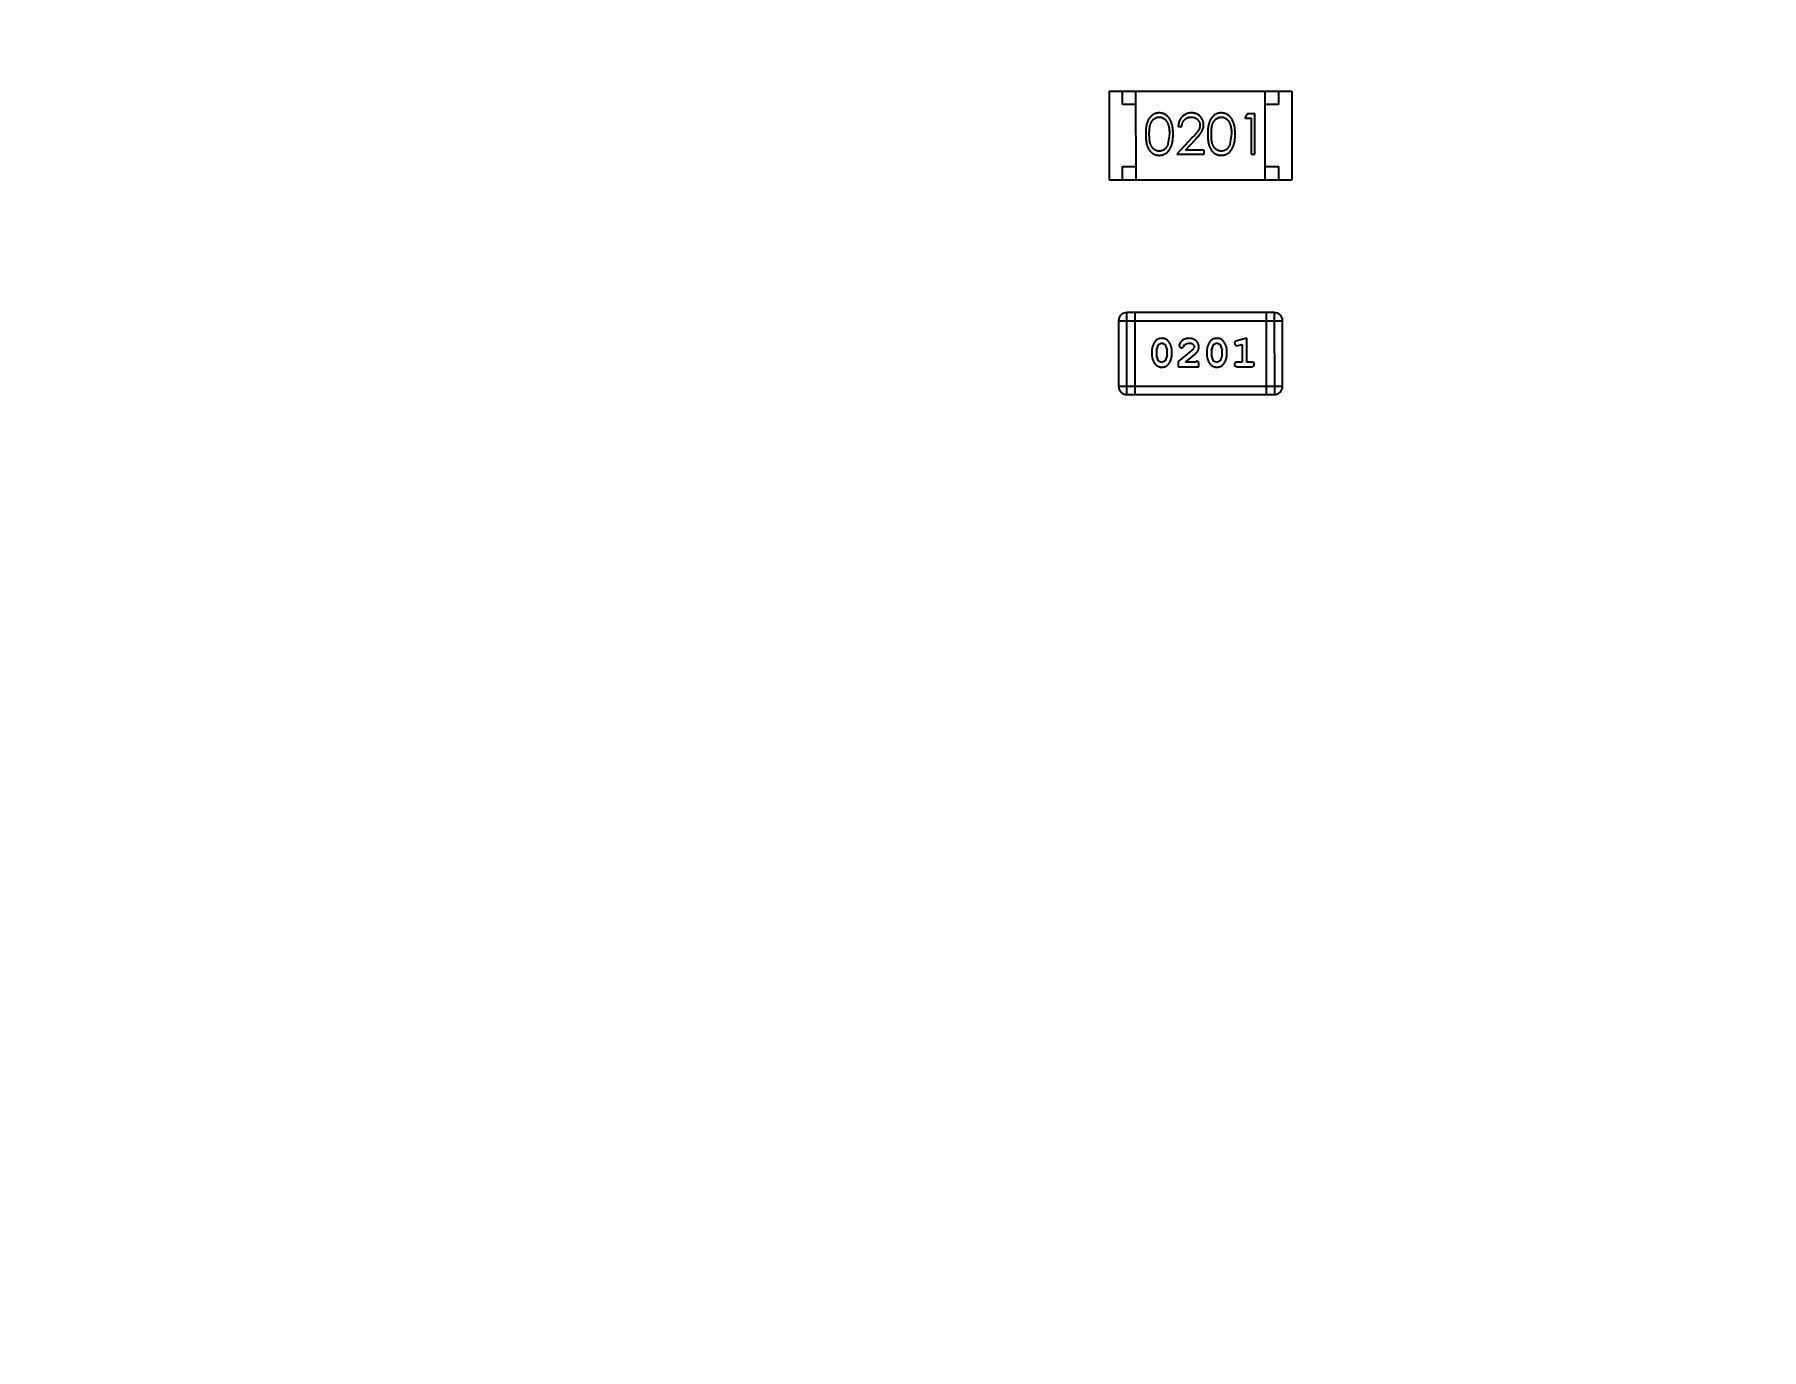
# Model space of a CAD drawing. Header units: millimetres. Extents: x -49 to 153, y -182 to -55.
# Drawn here: x 131.55 to 137.97, y -131.76 to -126.87 of the extents above; entities that cross this region are included whole.
import ezdxf

# ---------------------------------------------------------------- set-up
doc = ezdxf.new("R2010")
doc.units = ezdxf.units.MM
doc.header["$LTSCALE"] = 1.21
doc.header["$MEASUREMENT"] = 0
doc.header["$PDMODE"] = 3
doc.header["$PDSIZE"] = 0.3125
doc.layers.get('0').update_dxf_attribs({"linetype": 'CONTINUOUS'})
doc.layers.get('DEFPOINTS').update_dxf_attribs({"linetype": 'CONTINUOUS'})
doc.layers.add('Dim', color=3, linetype='CONTINUOUS', lineweight=25)
doc.styles.get("Standard").update_dxf_attribs({"font": 'txt', "width": 0.8})
doc.dimstyles.get("Standard").update_dxf_attribs({"dimtxt": 0.15625, "dimasz": 0.1875, "dimexe": 0.125, "dimexo": 0.0625, "dimgap": 0.09, "dimtad": 0, "dimtih": 1, "dimtoh": 1, "dimzin": 4, "dimdsep": 46, "dimtxsty": 'Standard', "dimblk": '_FILLED', "dimblk1": '_FILLED', "dimblk2": '_FILLED', "dimcen": 0.09, "dimazin": 1, "dimtp": 0.01, "dimtm": 0.01, "dimtfac": 1, "dimtofl": 0, "dimtmove": 0, "dimatfit": 3, "dimldrblk": '_FILLED', "dimfxl": 1, "dimtolj": 1, "dimtzin": 4, "dimarcsym": 0})

# ---------------------------------------------------------------- blocks, each defined once
blk = doc.blocks.new('_FILLED')
at = {"color": 0, "linetype": 'ByBlock'}
blk.add_solid([(0, 0), (-1, 0.1667), (-1, -0.1667)], dxfattribs=at)
blk = doc.blocks.new('*D78')
at = {"layer": 'DEFPOINTS', "color": 0}
for p in [(146.8002, -131.0672), (123.0081, -153.3778), (123.0081, -165.0068)]:
    blk.add_point(p, dxfattribs=at)
at = {"layer": 'Dim', "color": 0, "lineweight": -2}
for p, q in [((146.8002, -131.1297), (146.8002, -165.1318)), ((123.0081, -153.4403), (123.0081, -165.1318)), ((124.5081, -165.0068), (133.0142, -165.0068)), ((145.3002, -165.0068), (136.7942, -165.0068))]:
    blk.add_line(p, q, dxfattribs=at)
at = {"layer": 'Dim', "color": 0, "lineweight": -2, "xscale": 1.5, "yscale": 1.5, "zscale": 1.5, "rotation": 180}
blk.add_blockref('_FILLED', (123.0081, -165.0068), dxfattribs=at)
at = {"layer": 'Dim', "color": 0, "lineweight": -2, "xscale": 1.5, "yscale": 1.5, "zscale": 1.5}
blk.add_blockref('_FILLED', (146.8002, -165.0068), dxfattribs=at)
at = {"layer": 'Dim', "color": 0, "insert": (134.9042, -165.0068), "char_height": 1.5, "attachment_point": 5, "line_spacing_factor": 1.5}
blk.add_mtext('\\A1;23.8', dxfattribs=at)
blk = doc.blocks.new('*D80')
at = {"layer": 'DEFPOINTS', "color": 0}
for p in [(95.7094, -126.5744), (123.0081, -126.5744), (150.6978, -126.5744), (95.977, -134.8087), (104.0987, -139.2733)]:
    blk.add_point(p, dxfattribs=at)
at = {"layer": 'Dim', "color": 0, "lineweight": -2}
for p, q in [((95.6469, -126.5744), (94.6256, -126.5744)), ((104.0468, -139.3081), (99.4459, -142.398))]:
    blk.add_line(p, q, dxfattribs=at)
for start, end in [(183.04181, 193.91939), (199.96454, 210.84213)]:
    blk.add_arc((123.0081, -126.5744), 28.2575, start, end, dxfattribs=at)
at = {"layer": 'Dim', "color": 0, "lineweight": -2, "xscale": 1.5, "yscale": 1.5, "zscale": 1.5}
for p, rotation in [((94.7506, -126.5744), 91.52090279416298), ((99.5496, -142.3283), 302.3630280277945)]:
    blk.add_blockref('_FILLED', p, dxfattribs=dict(at, rotation=rotation))
at = {"layer": 'Dim', "color": 0, "insert": (95.977, -134.8087), "char_height": 1.5, "attachment_point": 5, "rotation": 286.94197}
blk.add_mtext('\\A1;34%%d', dxfattribs=at)

msp = doc.modelspace()

# ---------------------------------------------------------------- linework, layer by layer
at = {"color": 6, "linetype": 'Continuous'}
for p, q in [((135.5452, -127.0806), (136.2252, -127.0805)), ((135.5452, -127.0806), (135.5453, -127.4106)), ((135.5952, -127.1306), (135.5952, -127.0806)), ((135.6453, -127.4106), (135.6452, -127.0806)), ((136.1253, -127.4105), (136.1252, -127.0805)), ((136.1752, -127.0805), (136.1752, -127.1305)), ((136.2252, -127.0805), (136.2253, -127.4105)), ((135.6452, -127.1306), (135.5952, -127.1306)), ((136.0593, -127.1652), (136.0505, -127.1806)), ((136.087, -127.1652), (136.0593, -127.1652)), ((136.0871, -127.3152), (136.087, -127.1652)), ((136.1752, -127.1305), (136.1252, -127.1305)), ((135.8024, -127.2114), (135.8159, -127.2114)), ((136.0505, -127.1806), (136.0736, -127.1806)), ((136.0736, -127.1806), (136.0736, -127.3152)), ((135.7697, -127.2403), (135.7641, -127.278)), ((135.8548, -127.2532), (135.7967, -127.3153)), ((135.8288, -127.2999), (135.8663, -127.2598)), ((136.0005, -127.2402), (135.9948, -127.278)), ((135.7967, -127.3153), (135.8986, -127.3152)), ((135.8986, -127.2999), (135.8288, -127.2999)), ((135.8986, -127.3152), (135.8986, -127.2999)), ((136.0736, -127.3152), (136.0871, -127.3152)), ((135.5453, -127.4106), (136.2253, -127.4105)), ((135.5953, -127.3606), (135.6453, -127.3606)), ((135.5953, -127.4106), (135.5953, -127.3606)), ((136.1253, -127.3605), (136.1753, -127.3605)), ((136.1753, -127.3605), (136.1753, -127.4105)), ((135.5806, -127.9342), (136.1902, -127.9341)), ((135.5806, -127.9342), (135.5806, -128.178)), ((136.1597, -127.9036), (135.6111, -127.9037)), ((135.6111, -128.2085), (135.6111, -127.9037)), ((135.6416, -128.2085), (135.6416, -127.9037)), ((136.1293, -127.9036), (136.1293, -128.2084)), ((136.1597, -127.9036), (136.1598, -128.2084)), ((136.1902, -128.178), (136.1902, -127.9341)), ((136.0569, -127.9994), (136.0203, -128.0093)), ((136.0569, -128.0875), (136.0569, -127.9994)), ((135.7045, -128.0441), (135.7045, -128.0618)), ((135.7218, -128.0443), (135.7291, -128.0225)), ((135.7218, -128.0443), (135.7218, -128.0615)), ((135.7295, -128.0838), (135.7218, -128.0615)), ((135.7291, -128.0225), (135.7414, -128.0167)), ((135.7414, -128.0167), (135.7536, -128.022)), ((135.7536, -128.022), (135.7611, -128.0443)), ((135.7612, -128.0615), (135.7539, -128.0833)), ((135.7612, -128.0615), (135.7611, -128.0443)), ((135.7785, -128.0618), (135.7785, -128.0441)), ((135.8571, -128.041), (135.8021, -128.086)), ((135.8052, -128.0288), (135.814, -128.0372)), ((135.814, -128.0372), (135.8225, -128.0306)), ((135.8225, -128.0306), (135.8275, -128.0221)), ((135.8275, -128.0221), (135.8423, -128.0167)), ((135.8288, -128.0875), (135.8624, -128.0605)), ((135.8618, -128.0313), (135.8571, -128.041)), ((135.909, -128.044), (135.909, -128.0618)), ((135.9263, -128.0443), (135.9336, -128.0225)), ((135.9263, -128.0443), (135.9263, -128.0615)), ((135.934, -128.0838), (135.9263, -128.0615)), ((135.9336, -128.0225), (135.9459, -128.0167)), ((135.9459, -128.0167), (135.9581, -128.022)), ((135.9581, -128.022), (135.9657, -128.0443)), ((135.9657, -128.0615), (135.9584, -128.0833)), ((135.9657, -128.0615), (135.9657, -128.0443)), ((135.983, -128.0618), (135.983, -128.044)), ((136.0113, -128.0185), (136.0192, -128.0277)), ((136.0192, -128.0277), (136.0246, -128.0267)), ((136.0246, -128.0267), (136.0396, -128.0225)), ((136.0396, -128.0225), (136.0396, -128.0875)), ((135.7416, -128.0891), (135.7295, -128.0838)), ((135.7539, -128.0833), (135.7416, -128.0891)), ((135.8021, -128.086), (135.8021, -128.1048)), ((135.8021, -128.1048), (135.8791, -128.1048)), ((135.865, -128.0875), (135.8288, -128.0875)), ((135.8705, -128.0844), (135.865, -128.0875)), ((135.8791, -128.1048), (135.8791, -128.097)), ((135.9461, -128.0891), (135.934, -128.0838)), ((135.9584, -128.0833), (135.9461, -128.0891)), ((136.0396, -128.0875), (136.0223, -128.0875)), ((136.0223, -128.1048), (136.0742, -128.1048)), ((136.0742, -128.0875), (136.0569, -128.0875)), ((136.1902, -128.178), (135.5806, -128.178)), ((135.6111, -128.2085), (136.1598, -128.2084))]:
    msp.add_line(p, q, dxfattribs=at)
at = {"color": 7, "linetype": 'Continuous'}
msp.add_arc((123.0081, -126.5744), 24.48, 100.97933, 79.01595, dxfattribs=at)
at = {"color": 6, "linetype": 'Continuous'}
for centre, start, end in [((135.6111, -127.9342), 90.00449, 180.00449), ((136.1597, -127.9341), 0.00449, 90.00449), ((135.6111, -128.178), 180.00449, 270.00449), ((136.1598, -128.178), 270.00449, 0.00449)]:
    msp.add_arc(centre, 0.0305, start, end, dxfattribs=at)
for points, knots in [([(135.7314, -127.1614), (135.7302, -127.1614), (135.7279, -127.1615), (135.7245, -127.1619), (135.7211, -127.1625), (135.7178, -127.1635), (135.7146, -127.1646), (135.7115, -127.1661), (135.7084, -127.1678), (135.7055, -127.1698), (135.7027, -127.172), (135.7, -127.1744), (135.6975, -127.1772), (135.6952, -127.1801), (135.6931, -127.1833), (135.691, -127.1868), (135.6892, -127.1905), (135.6875, -127.1944), (135.6861, -127.1987), (135.6848, -127.2034), (135.6837, -127.2086), (135.6828, -127.2141), (135.6821, -127.2201), (135.6816, -127.2264), (135.6813, -127.2333), (135.6813, -127.2379), (135.6813, -127.2403)], [0, 0, 0, 0, 0.033742, 0.066533, 0.099153, 0.13154, 0.164087, 0.196563, 0.229707, 0.263315, 0.297504, 0.331686, 0.366482, 0.4021, 0.438958, 0.476748, 0.515985, 0.556589, 0.599519, 0.645765, 0.695487, 0.748721, 0.805687, 0.866754, 0.931405, 1, 1, 1, 1]), ([(135.7832, -127.2403), (135.7832, -127.238), (135.7831, -127.2335), (135.7828, -127.227), (135.7823, -127.2208), (135.7816, -127.2149), (135.7806, -127.2094), (135.7794, -127.2043), (135.778, -127.1996), (135.7764, -127.1951), (135.7746, -127.1911), (135.7727, -127.1872), (135.7706, -127.1837), (135.7683, -127.1804), (135.7659, -127.1773), (135.7634, -127.1745), (135.7606, -127.172), (135.7578, -127.1698), (135.7548, -127.1678), (135.7517, -127.1661), (135.7485, -127.1646), (135.7453, -127.1635), (135.7419, -127.1625), (135.7385, -127.1619), (135.735, -127.1615), (135.7326, -127.1614), (135.7314, -127.1614)], [0, 0, 0, 0, 0.065278, 0.127205, 0.186168, 0.241675, 0.294115, 0.343609, 0.390387, 0.434463, 0.476646, 0.517002, 0.555936, 0.593716, 0.630057, 0.665601, 0.700745, 0.734917, 0.768681, 0.802087, 0.834849, 0.867433, 0.900138, 0.932806, 0.966212, 1, 1, 1, 1]), ([(135.8513, -127.1614), (135.8497, -127.1614), (135.8464, -127.1615), (135.8415, -127.1622), (135.8369, -127.1633), (135.8325, -127.1648), (135.8283, -127.1669), (135.8243, -127.1693), (135.8204, -127.1721), (135.8169, -127.1754), (135.8136, -127.179), (135.8107, -127.1829), (135.8083, -127.1871), (135.8063, -127.1915), (135.8047, -127.1961), (135.8035, -127.201), (135.8027, -127.2061), (135.8025, -127.2096), (135.8024, -127.2114)], [0, 0, 0, 0, 0.06445, 0.126725, 0.187421, 0.247417, 0.306749, 0.366595, 0.427749, 0.490235, 0.553031, 0.614805, 0.676505, 0.738096, 0.801021, 0.864897, 0.931209, 1, 1, 1, 1]), ([(135.8967, -127.206), (135.8966, -127.2045), (135.8965, -127.2016), (135.896, -127.1973), (135.8949, -127.1931), (135.8936, -127.1891), (135.8918, -127.1853), (135.8896, -127.1816), (135.8871, -127.178), (135.8842, -127.1746), (135.881, -127.1715), (135.8774, -127.1688), (135.8737, -127.1665), (135.8697, -127.1646), (135.8654, -127.1632), (135.8609, -127.1622), (135.8562, -127.1615), (135.853, -127.1614), (135.8513, -127.1614)], [0, 0, 0, 0, 0.06271, 0.123347, 0.183401, 0.242828, 0.302097, 0.36242, 0.423725, 0.487032, 0.550491, 0.612709, 0.674265, 0.73617, 0.799211, 0.863483, 0.930525, 1, 1, 1, 1]), ([(135.9622, -127.1614), (135.961, -127.1614), (135.9587, -127.1615), (135.9552, -127.1619), (135.9519, -127.1625), (135.9486, -127.1635), (135.9453, -127.1646), (135.9422, -127.1661), (135.9392, -127.1678), (135.9362, -127.1698), (135.9334, -127.172), (135.9308, -127.1744), (135.9283, -127.1771), (135.926, -127.1801), (135.9238, -127.1833), (135.9218, -127.1868), (135.92, -127.1905), (135.9183, -127.1944), (135.9168, -127.1987), (135.9156, -127.2034), (135.9144, -127.2085), (135.9136, -127.2141), (135.9129, -127.22), (135.9124, -127.2264), (135.9121, -127.2332), (135.9121, -127.2379), (135.9121, -127.2403)], [0, 0, 0, 0, 0.033742, 0.066533, 0.099153, 0.13154, 0.164087, 0.196563, 0.229707, 0.263315, 0.297504, 0.331686, 0.366482, 0.4021, 0.438958, 0.476748, 0.515985, 0.556589, 0.599519, 0.645765, 0.695487, 0.748721, 0.805687, 0.866754, 0.931405, 1, 1, 1, 1]), ([(136.014, -127.2403), (136.0139, -127.238), (136.0139, -127.2335), (136.0136, -127.2269), (136.0131, -127.2207), (136.0123, -127.2149), (136.0114, -127.2094), (136.0102, -127.2043), (136.0088, -127.1995), (136.0072, -127.1951), (136.0054, -127.191), (136.0035, -127.1872), (136.0013, -127.1836), (135.9991, -127.1803), (135.9967, -127.1773), (135.9941, -127.1745), (135.9914, -127.172), (135.9885, -127.1698), (135.9856, -127.1678), (135.9825, -127.1661), (135.9793, -127.1646), (135.976, -127.1635), (135.9727, -127.1625), (135.9693, -127.1619), (135.9658, -127.1615), (135.9634, -127.1614), (135.9622, -127.1614)], [0, 0, 0, 0, 0.065278, 0.127205, 0.186168, 0.241675, 0.294115, 0.343609, 0.390387, 0.434463, 0.476646, 0.517002, 0.555936, 0.593716, 0.630057, 0.665601, 0.700745, 0.734917, 0.768681, 0.802087, 0.834849, 0.867433, 0.900138, 0.932806, 0.966212, 1, 1, 1, 1]), ([(135.6947, -127.2403), (135.6947, -127.2383), (135.6948, -127.2343), (135.695, -127.2287), (135.6954, -127.2234), (135.6959, -127.2185), (135.6965, -127.214), (135.6973, -127.2098), (135.6982, -127.2061), (135.6993, -127.2027), (135.7006, -127.1996), (135.7019, -127.1966), (135.7034, -127.1939), (135.705, -127.1914), (135.7068, -127.1891), (135.7087, -127.187), (135.7107, -127.185), (135.7136, -127.1828), (135.7173, -127.1804), (135.722, -127.1783), (135.7269, -127.1771), (135.7302, -127.1769), (135.7319, -127.1768)], [0, 0, 0, 0, 0.073302, 0.142286, 0.206253, 0.266017, 0.321612, 0.372532, 0.419497, 0.462398, 0.502825, 0.541489, 0.579034, 0.615143, 0.650298, 0.684912, 0.718701, 0.752189, 0.817245, 0.879117, 0.939613, 1, 1, 1, 1]), ([(135.7319, -127.1768), (135.7335, -127.1769), (135.7368, -127.1771), (135.7417, -127.1783), (135.7463, -127.1804), (135.7501, -127.1828), (135.7529, -127.1851), (135.755, -127.1871), (135.7569, -127.1893), (135.7587, -127.1918), (135.7604, -127.1945), (135.762, -127.1974), (135.7634, -127.2006), (135.7647, -127.204), (135.7659, -127.2077), (135.767, -127.2116), (135.7678, -127.2158), (135.7685, -127.2202), (135.769, -127.2249), (135.7695, -127.2298), (135.7697, -127.2349), (135.7697, -127.2385), (135.7697, -127.2403)], [0, 0, 0, 0, 0.059689, 0.119507, 0.181075, 0.246162, 0.279894, 0.314468, 0.350403, 0.387474, 0.426147, 0.466624, 0.508745, 0.553328, 0.600058, 0.649177, 0.700552, 0.754894, 0.811825, 0.871514, 0.934319, 1, 1, 1, 1]), ([(135.8159, -127.2114), (135.816, -127.2101), (135.8163, -127.2075), (135.817, -127.2037), (135.818, -127.2001), (135.8192, -127.1968), (135.8207, -127.1937), (135.8224, -127.1909), (135.8244, -127.1882), (135.8267, -127.1859), (135.8292, -127.1837), (135.8318, -127.1819), (135.8346, -127.1803), (135.8375, -127.179), (135.8406, -127.178), (135.8438, -127.1773), (135.8472, -127.1769), (135.8495, -127.1768), (135.8507, -127.1768)], [0, 0, 0, 0, 0.073648, 0.143686, 0.210962, 0.275557, 0.338064, 0.399311, 0.4594, 0.51934, 0.579024, 0.637809, 0.695959, 0.754122, 0.813113, 0.873453, 0.935561, 1, 1, 1, 1]), ([(135.8507, -127.1768), (135.8518, -127.1768), (135.854, -127.1769), (135.8572, -127.1773), (135.8603, -127.178), (135.8633, -127.179), (135.8661, -127.1803), (135.8688, -127.1818), (135.8714, -127.1837), (135.8738, -127.1857), (135.876, -127.188), (135.8779, -127.1904), (135.8795, -127.193), (135.8809, -127.1956), (135.8819, -127.1983), (135.8826, -127.2012), (135.8831, -127.2042), (135.8832, -127.2062), (135.8832, -127.2072)], [0, 0, 0, 0, 0.068027, 0.133505, 0.19695, 0.26027, 0.322741, 0.384982, 0.448465, 0.513424, 0.578224, 0.640011, 0.700094, 0.760067, 0.819012, 0.877878, 0.938035, 1, 1, 1, 1]), ([(135.8832, -127.2072), (135.8831, -127.2088), (135.883, -127.2121), (135.882, -127.2168), (135.8803, -127.2215), (135.8783, -127.2253), (135.8763, -127.2284), (135.8744, -127.2311), (135.872, -127.234), (135.8694, -127.2373), (135.8663, -127.2409), (135.8628, -127.2447), (135.859, -127.2489), (135.8563, -127.2517), (135.8548, -127.2532)], [0, 0, 0, 0, 0.088014, 0.174976, 0.2638, 0.355443, 0.406413, 0.465519, 0.533076, 0.609353, 0.693899, 0.787171, 0.889197, 1, 1, 1, 1]), ([(135.8663, -127.2598), (135.8678, -127.2583), (135.8705, -127.2553), (135.8745, -127.251), (135.878, -127.2468), (135.8812, -127.2429), (135.8841, -127.2393), (135.8865, -127.2359), (135.8886, -127.2328), (135.891, -127.229), (135.8933, -127.2242), (135.8952, -127.2183), (135.8964, -127.2122), (135.8966, -127.2081), (135.8967, -127.206)], [0, 0, 0, 0, 0.09953, 0.192079, 0.277712, 0.357454, 0.429648, 0.495771, 0.555538, 0.608657, 0.707578, 0.804328, 0.901298, 1, 1, 1, 1]), ([(135.9255, -127.2402), (135.9255, -127.2382), (135.9255, -127.2343), (135.9258, -127.2287), (135.9261, -127.2234), (135.9267, -127.2185), (135.9272, -127.214), (135.9281, -127.2098), (135.929, -127.2061), (135.9301, -127.2026), (135.9313, -127.1995), (135.9327, -127.1966), (135.9342, -127.1939), (135.9358, -127.1914), (135.9375, -127.1891), (135.9394, -127.187), (135.9415, -127.185), (135.9443, -127.1828), (135.9481, -127.1804), (135.9528, -127.1783), (135.9577, -127.177), (135.961, -127.1769), (135.9626, -127.1768)], [0, 0, 0, 0, 0.073302, 0.142286, 0.206253, 0.266017, 0.321612, 0.372532, 0.419497, 0.462398, 0.502825, 0.541489, 0.579034, 0.615143, 0.650298, 0.684912, 0.718701, 0.752189, 0.817245, 0.879117, 0.939613, 1, 1, 1, 1]), ([(135.9626, -127.1768), (135.9643, -127.1769), (135.9676, -127.177), (135.9724, -127.1783), (135.9771, -127.1804), (135.9808, -127.1828), (135.9837, -127.1851), (135.9857, -127.1871), (135.9877, -127.1893), (135.9895, -127.1918), (135.9912, -127.1945), (135.9927, -127.1974), (135.9942, -127.2006), (135.9955, -127.204), (135.9967, -127.2077), (135.9978, -127.2116), (135.9986, -127.2158), (135.9993, -127.2202), (135.9998, -127.2248), (136.0003, -127.2297), (136.0004, -127.2349), (136.0005, -127.2384), (136.0005, -127.2402)], [0, 0, 0, 0, 0.059689, 0.119507, 0.181075, 0.246162, 0.279894, 0.314468, 0.350403, 0.387474, 0.426147, 0.466624, 0.508745, 0.553328, 0.600058, 0.649177, 0.700552, 0.754894, 0.811825, 0.871514, 0.934319, 1, 1, 1, 1]), ([(135.6813, -127.2403), (135.6813, -127.2427), (135.6813, -127.2474), (135.6816, -127.2541), (135.6821, -127.2605), (135.6829, -127.2664), (135.6838, -127.2719), (135.6848, -127.2771), (135.6861, -127.2818), (135.6876, -127.2862), (135.6893, -127.2902), (135.6912, -127.2939), (135.6932, -127.2973), (135.6954, -127.3005), (135.6977, -127.3035), (135.7002, -127.3062), (135.7028, -127.3087), (135.7056, -127.3109), (135.7085, -127.3128), (135.7115, -127.3145), (135.7146, -127.3159), (135.7178, -127.3171), (135.7211, -127.318), (135.7245, -127.3186), (135.7279, -127.319), (135.7303, -127.3191), (135.7314, -127.3191)], [0, 0, 0, 0, 0.068113, 0.132564, 0.193427, 0.250218, 0.303569, 0.353576, 0.400235, 0.443586, 0.484619, 0.524292, 0.56238, 0.599049, 0.63494, 0.669782, 0.704009, 0.737842, 0.771098, 0.803896, 0.836415, 0.868639, 0.900715, 0.933378, 0.966213, 1, 1, 1, 1]), ([(135.7319, -127.3037), (135.7302, -127.3036), (135.7269, -127.3035), (135.7221, -127.3022), (135.7173, -127.3001), (135.7136, -127.2977), (135.7107, -127.2954), (135.7086, -127.2935), (135.7068, -127.2913), (135.705, -127.289), (135.7033, -127.2865), (135.7019, -127.2838), (135.7005, -127.2809), (135.6993, -127.2778), (135.6982, -127.2744), (135.6973, -127.2706), (135.6965, -127.2665), (135.6958, -127.262), (135.6954, -127.2571), (135.695, -127.2518), (135.6948, -127.2462), (135.6947, -127.2423), (135.6947, -127.2403)], [0, 0, 0, 0, 0.060034, 0.120278, 0.182348, 0.247919, 0.281641, 0.315701, 0.350322, 0.385703, 0.421819, 0.459196, 0.497866, 0.538301, 0.58121, 0.628183, 0.679403, 0.734699, 0.794074, 0.858416, 0.927049, 1, 1, 1, 1]), ([(135.7314, -127.3191), (135.7326, -127.3191), (135.735, -127.3191), (135.7385, -127.3186), (135.742, -127.318), (135.7453, -127.317), (135.7486, -127.3158), (135.7518, -127.3144), (135.7548, -127.3126), (135.7579, -127.3106), (135.7608, -127.3084), (135.7635, -127.3058), (135.7661, -127.3031), (135.7685, -127.3), (135.7707, -127.2967), (135.7728, -127.2932), (135.7747, -127.2894), (135.7765, -127.2853), (135.7781, -127.2809), (135.7794, -127.2761), (135.7806, -127.2711), (135.7816, -127.2656), (135.7823, -127.2598), (135.7828, -127.2536), (135.7831, -127.2471), (135.7832, -127.2426), (135.7832, -127.2403)], [0, 0, 0, 0, 0.033824, 0.067298, 0.10028, 0.133019, 0.165736, 0.198792, 0.232372, 0.266409, 0.301016, 0.336196, 0.371972, 0.408574, 0.446394, 0.485225, 0.525372, 0.567224, 0.611081, 0.65775, 0.70702, 0.759235, 0.814484, 0.873227, 0.934937, 1, 1, 1, 1]), ([(135.7641, -127.278), (135.7637, -127.279), (135.7629, -127.2811), (135.7616, -127.284), (135.7601, -127.2867), (135.7585, -127.2892), (135.7568, -127.2916), (135.7549, -127.2937), (135.7529, -127.2956), (135.7501, -127.2979), (135.7464, -127.3002), (135.7417, -127.3022), (135.7369, -127.3035), (135.7335, -127.3037), (135.7319, -127.3037)], [0, 0, 0, 0, 0.075949, 0.148549, 0.218996, 0.286119, 0.351826, 0.416074, 0.478265, 0.540325, 0.660405, 0.774606, 0.887187, 1, 1, 1, 1]), ([(135.9121, -127.2403), (135.9121, -127.2427), (135.9121, -127.2473), (135.9124, -127.2541), (135.9129, -127.2605), (135.9136, -127.2664), (135.9145, -127.2719), (135.9156, -127.2771), (135.9169, -127.2818), (135.9184, -127.2861), (135.9201, -127.2901), (135.922, -127.2939), (135.924, -127.2973), (135.9262, -127.3005), (135.9285, -127.3035), (135.9309, -127.3062), (135.9336, -127.3087), (135.9364, -127.3109), (135.9393, -127.3128), (135.9423, -127.3145), (135.9454, -127.3159), (135.9486, -127.3171), (135.9519, -127.318), (135.9552, -127.3186), (135.9587, -127.319), (135.961, -127.3191), (135.9622, -127.3191)], [0, 0, 0, 0, 0.068113, 0.132564, 0.193427, 0.250218, 0.303569, 0.353576, 0.400235, 0.443586, 0.484619, 0.524292, 0.56238, 0.599049, 0.63494, 0.669782, 0.704009, 0.737842, 0.771098, 0.803896, 0.836415, 0.868639, 0.900715, 0.933378, 0.966213, 1, 1, 1, 1]), ([(135.9627, -127.3037), (135.961, -127.3036), (135.9577, -127.3035), (135.9528, -127.3022), (135.9481, -127.3001), (135.9443, -127.2977), (135.9415, -127.2954), (135.9394, -127.2935), (135.9375, -127.2913), (135.9357, -127.289), (135.9341, -127.2865), (135.9327, -127.2838), (135.9313, -127.2809), (135.9301, -127.2778), (135.929, -127.2744), (135.928, -127.2706), (135.9273, -127.2665), (135.9266, -127.262), (135.9261, -127.2571), (135.9258, -127.2518), (135.9255, -127.2461), (135.9255, -127.2423), (135.9255, -127.2402)], [0, 0, 0, 0, 0.060034, 0.120278, 0.182348, 0.247919, 0.281641, 0.315701, 0.350322, 0.385703, 0.421819, 0.459196, 0.497866, 0.538301, 0.58121, 0.628183, 0.679403, 0.734699, 0.794074, 0.858416, 0.927049, 1, 1, 1, 1]), ([(135.9622, -127.3191), (135.9634, -127.3191), (135.9658, -127.319), (135.9693, -127.3186), (135.9727, -127.3179), (135.9761, -127.317), (135.9793, -127.3158), (135.9825, -127.3144), (135.9856, -127.3126), (135.9886, -127.3106), (135.9915, -127.3084), (135.9943, -127.3058), (135.9969, -127.3031), (135.9993, -127.3), (136.0015, -127.2967), (136.0036, -127.2931), (136.0055, -127.2893), (136.0073, -127.2853), (136.0089, -127.2809), (136.0102, -127.2761), (136.0114, -127.271), (136.0124, -127.2656), (136.0131, -127.2598), (136.0136, -127.2536), (136.0139, -127.2471), (136.0139, -127.2426), (136.014, -127.2403)], [0, 0, 0, 0, 0.033824, 0.067298, 0.10028, 0.133019, 0.165736, 0.198792, 0.232372, 0.266409, 0.301016, 0.336196, 0.371972, 0.408574, 0.446394, 0.485225, 0.525372, 0.567224, 0.611081, 0.65775, 0.70702, 0.759235, 0.814484, 0.873227, 0.934937, 1, 1, 1, 1]), ([(135.9948, -127.278), (135.9944, -127.279), (135.9937, -127.281), (135.9924, -127.284), (135.9909, -127.2867), (135.9893, -127.2892), (135.9875, -127.2915), (135.9857, -127.2937), (135.9837, -127.2956), (135.9809, -127.2978), (135.9772, -127.3002), (135.9725, -127.3022), (135.9676, -127.3035), (135.9643, -127.3036), (135.9627, -127.3037)], [0, 0, 0, 0, 0.075949, 0.148549, 0.218996, 0.286119, 0.351826, 0.416074, 0.478265, 0.540325, 0.660405, 0.774606, 0.887187, 1, 1, 1, 1]), ([(135.7413, -127.9994), (135.7399, -127.9995), (135.7371, -127.9996), (135.733, -128.0003), (135.7291, -128.0014), (135.7256, -128.003), (135.7223, -128.005), (135.7192, -128.0075), (135.7164, -128.0105), (135.714, -128.0139), (135.7118, -128.0175), (135.7098, -128.0212), (135.7082, -128.0249), (135.7069, -128.0287), (135.7058, -128.0324), (135.7051, -128.0363), (135.7046, -128.0402), (135.7045, -128.0428), (135.7045, -128.0441)], [0, 0, 0, 0, 0.06692, 0.130834, 0.19258, 0.252759, 0.312631, 0.373411, 0.436359, 0.501894, 0.568244, 0.632472, 0.69556, 0.757163, 0.818592, 0.878885, 0.939235, 1, 1, 1, 1]), ([(135.7785, -128.0441), (135.7784, -128.043), (135.7784, -128.0408), (135.7781, -128.0376), (135.7776, -128.0345), (135.7769, -128.0314), (135.776, -128.0284), (135.7749, -128.0253), (135.7736, -128.0224), (135.7721, -128.0195), (135.7705, -128.0168), (135.7688, -128.0142), (135.7672, -128.0119), (135.7655, -128.0098), (135.7638, -128.0079), (135.7621, -128.0063), (135.7604, -128.0049), (135.758, -128.0033), (135.7548, -128.0017), (135.7506, -128.0004), (135.7461, -127.9996), (135.7429, -127.9995), (135.7413, -127.9994)], [0, 0, 0, 0, 0.049855, 0.099516, 0.148482, 0.19758, 0.246804, 0.296268, 0.346517, 0.397047, 0.446826, 0.49336, 0.537801, 0.579207, 0.617974, 0.654833, 0.689171, 0.722088, 0.786392, 0.853518, 0.924186, 1, 1, 1, 1]), ([(135.8425, -127.9994), (135.8408, -127.9995), (135.8374, -127.9996), (135.8325, -128.0005), (135.8277, -128.0019), (135.8232, -128.0039), (135.8191, -128.0063), (135.8154, -128.0092), (135.8123, -128.0124), (135.8098, -128.016), (135.8078, -128.0196), (135.8063, -128.0229), (135.8054, -128.0259), (135.8053, -128.0279), (135.8052, -128.0288)], [0, 0, 0, 0, 0.098286, 0.193983, 0.289056, 0.384352, 0.477435, 0.566197, 0.652355, 0.737986, 0.818188, 0.887401, 0.94802, 1, 1, 1, 1]), ([(135.8791, -128.0322), (135.8791, -128.0311), (135.879, -128.0289), (135.8786, -128.0256), (135.8777, -128.0225), (135.8766, -128.0196), (135.8751, -128.0167), (135.8734, -128.014), (135.8713, -128.0114), (135.8689, -128.009), (135.8662, -128.0067), (135.8634, -128.0048), (135.8603, -128.0031), (135.8571, -128.0017), (135.8537, -128.0007), (135.8501, -128), (135.8463, -127.9995), (135.8438, -127.9995), (135.8425, -127.9994)], [0, 0, 0, 0, 0.060981, 0.120256, 0.178148, 0.236115, 0.293993, 0.352864, 0.413358, 0.476056, 0.539296, 0.602396, 0.665116, 0.728325, 0.792919, 0.859317, 0.928302, 1, 1, 1, 1]), ([(135.9458, -127.9994), (135.9444, -127.9995), (135.9416, -127.9995), (135.9375, -128.0003), (135.9337, -128.0014), (135.9301, -128.003), (135.9268, -128.005), (135.9237, -128.0075), (135.9209, -128.0105), (135.9185, -128.0139), (135.9163, -128.0175), (135.9144, -128.0212), (135.9127, -128.0249), (135.9114, -128.0286), (135.9103, -128.0324), (135.9096, -128.0363), (135.9091, -128.0401), (135.9091, -128.0427), (135.909, -128.044)], [0, 0, 0, 0, 0.06692, 0.130834, 0.19258, 0.252759, 0.312631, 0.373411, 0.436359, 0.501894, 0.568244, 0.632472, 0.69556, 0.757163, 0.818592, 0.878885, 0.939235, 1, 1, 1, 1]), ([(135.983, -128.044), (135.9829, -128.043), (135.9829, -128.0408), (135.9826, -128.0376), (135.9821, -128.0345), (135.9814, -128.0314), (135.9805, -128.0283), (135.9794, -128.0253), (135.9781, -128.0224), (135.9766, -128.0195), (135.975, -128.0168), (135.9734, -128.0142), (135.9717, -128.0119), (135.97, -128.0098), (135.9683, -128.0079), (135.9666, -128.0063), (135.9649, -128.0048), (135.9625, -128.0033), (135.9593, -128.0017), (135.9552, -128.0004), (135.9506, -127.9996), (135.9475, -127.9995), (135.9458, -127.9994)], [0, 0, 0, 0, 0.049855, 0.099516, 0.148482, 0.19758, 0.246804, 0.296268, 0.346517, 0.397047, 0.446826, 0.49336, 0.537801, 0.579207, 0.617974, 0.654833, 0.689171, 0.722088, 0.786392, 0.853518, 0.924186, 1, 1, 1, 1]), ([(135.7045, -128.0618), (135.7045, -128.0629), (135.7046, -128.065), (135.7049, -128.0682), (135.7054, -128.0713), (135.7061, -128.0744), (135.7069, -128.0775), (135.7081, -128.0804), (135.7093, -128.0834), (135.7108, -128.0863), (135.7124, -128.089), (135.714, -128.0916), (135.7157, -128.0939), (135.7173, -128.096), (135.719, -128.0978), (135.7207, -128.0995), (135.7224, -128.1009), (135.7248, -128.1025), (135.728, -128.1041), (135.7322, -128.1054), (135.7367, -128.1063), (135.7399, -128.1064), (135.7416, -128.1064)], [0, 0, 0, 0, 0.049886, 0.09882, 0.148132, 0.19689, 0.246038, 0.295176, 0.345305, 0.395692, 0.445312, 0.491875, 0.535813, 0.577009, 0.616081, 0.652689, 0.687585, 0.720206, 0.785062, 0.85223, 0.923759, 1, 1, 1, 1]), ([(135.7416, -128.1064), (135.743, -128.1064), (135.7458, -128.1063), (135.7499, -128.1056), (135.7538, -128.1045), (135.7573, -128.1029), (135.7607, -128.1009), (135.7637, -128.0983), (135.7665, -128.0954), (135.769, -128.092), (135.7711, -128.0884), (135.7731, -128.0847), (135.7748, -128.081), (135.7761, -128.0773), (135.7771, -128.0734), (135.7779, -128.0696), (135.7784, -128.0657), (135.7784, -128.0631), (135.7785, -128.0618)], [0, 0, 0, 0, 0.067217, 0.131051, 0.19272, 0.252824, 0.312745, 0.373449, 0.436041, 0.501494, 0.567761, 0.632087, 0.695096, 0.757109, 0.817993, 0.878657, 0.939311, 1, 1, 1, 1]), ([(135.8423, -128.0167), (135.8437, -128.0168), (135.8464, -128.0169), (135.8502, -128.0177), (135.8536, -128.0191), (135.8565, -128.021), (135.8588, -128.0233), (135.8606, -128.0258), (135.8616, -128.0285), (135.8618, -128.0303), (135.8618, -128.0313)], [0, 0, 0, 0, 0.156344, 0.299348, 0.4327, 0.561, 0.682299, 0.791883, 0.89611, 1, 1, 1, 1]), ([(135.8624, -128.0605), (135.8633, -128.0597), (135.8649, -128.0582), (135.8673, -128.056), (135.8694, -128.0539), (135.8713, -128.0519), (135.8729, -128.05), (135.8743, -128.0483), (135.8754, -128.0466), (135.8765, -128.0446), (135.8776, -128.042), (135.8785, -128.0389), (135.879, -128.0356), (135.8791, -128.0333), (135.8791, -128.0322)], [0, 0, 0, 0, 0.103002, 0.197728, 0.285279, 0.365235, 0.437224, 0.502446, 0.560545, 0.611446, 0.707576, 0.80349, 0.900532, 1, 1, 1, 1]), ([(135.909, -128.0618), (135.909, -128.0629), (135.9091, -128.065), (135.9094, -128.0682), (135.9099, -128.0713), (135.9106, -128.0744), (135.9114, -128.0774), (135.9126, -128.0804), (135.9138, -128.0834), (135.9153, -128.0863), (135.9169, -128.089), (135.9185, -128.0915), (135.9202, -128.0939), (135.9218, -128.096), (135.9235, -128.0978), (135.9252, -128.0995), (135.9269, -128.1009), (135.9293, -128.1025), (135.9325, -128.1041), (135.9367, -128.1054), (135.9412, -128.1063), (135.9444, -128.1064), (135.9461, -128.1064)], [0, 0, 0, 0, 0.049886, 0.09882, 0.148132, 0.19689, 0.246038, 0.295176, 0.345305, 0.395692, 0.445312, 0.491875, 0.535813, 0.577009, 0.616081, 0.652689, 0.687585, 0.720206, 0.785062, 0.85223, 0.923759, 1, 1, 1, 1]), ([(135.9461, -128.1064), (135.9475, -128.1064), (135.9503, -128.1063), (135.9544, -128.1056), (135.9583, -128.1045), (135.9618, -128.1029), (135.9652, -128.1008), (135.9682, -128.0983), (135.971, -128.0954), (135.9735, -128.092), (135.9757, -128.0884), (135.9776, -128.0847), (135.9793, -128.081), (135.9806, -128.0772), (135.9817, -128.0734), (135.9824, -128.0696), (135.9829, -128.0657), (135.9829, -128.0631), (135.983, -128.0618)], [0, 0, 0, 0, 0.067217, 0.131051, 0.19272, 0.252824, 0.312745, 0.373449, 0.436041, 0.501494, 0.567761, 0.632087, 0.695096, 0.757109, 0.817993, 0.878657, 0.939311, 1, 1, 1, 1]), ([(136.0203, -128.0093), (136.0195, -128.0096), (136.0179, -128.01), (136.0158, -128.0109), (136.0142, -128.0118), (136.013, -128.0128), (136.0122, -128.014), (136.0117, -128.0153), (136.0113, -128.0168), (136.0113, -128.0179), (136.0113, -128.0185)], [0, 0, 0, 0, 0.187321, 0.344927, 0.475328, 0.579604, 0.674244, 0.773631, 0.882025, 1, 1, 1, 1]), ([(135.8791, -128.097), (135.8791, -128.0959), (135.8791, -128.0939), (135.8786, -128.0912), (135.878, -128.089), (135.8769, -128.0872), (135.8756, -128.0859), (135.8741, -128.085), (135.8723, -128.0845), (135.8711, -128.0844), (135.8705, -128.0844)], [0, 0, 0, 0, 0.1844, 0.34094, 0.473574, 0.586824, 0.690029, 0.789175, 0.890445, 1, 1, 1, 1]), ([(136.0223, -128.0875), (136.0214, -128.0875), (136.0197, -128.0876), (136.0174, -128.088), (136.0154, -128.0888), (136.0139, -128.0899), (136.0127, -128.0912), (136.0119, -128.0927), (136.0114, -128.0944), (136.0113, -128.0956), (136.0113, -128.0962)], [0, 0, 0, 0, 0.169102, 0.317658, 0.446239, 0.563118, 0.671828, 0.776546, 0.884858, 1, 1, 1, 1]), ([(136.0113, -128.0962), (136.0113, -128.0968), (136.0114, -128.098), (136.0119, -128.0996), (136.0127, -128.1012), (136.0139, -128.1025), (136.0154, -128.1036), (136.0174, -128.1043), (136.0197, -128.1048), (136.0214, -128.1048), (136.0223, -128.1048)], [0, 0, 0, 0, 0.115051, 0.223278, 0.329269, 0.437893, 0.554681, 0.682591, 0.83103, 1, 1, 1, 1]), ([(136.0852, -128.0962), (136.0852, -128.0956), (136.0851, -128.0944), (136.0846, -128.0927), (136.0838, -128.0912), (136.0826, -128.0899), (136.0811, -128.0888), (136.0791, -128.088), (136.0768, -128.0876), (136.0751, -128.0875), (136.0742, -128.0875)], [0, 0, 0, 0, 0.11517, 0.223509, 0.328254, 0.438012, 0.553651, 0.682263, 0.830856, 1, 1, 1, 1]), ([(136.0742, -128.1048), (136.0751, -128.1048), (136.0768, -128.1048), (136.0791, -128.1043), (136.0811, -128.1036), (136.0826, -128.1025), (136.0838, -128.1012), (136.0846, -128.0996), (136.0851, -128.098), (136.0852, -128.0968), (136.0852, -128.0962)], [0, 0, 0, 0, 0.169012, 0.317488, 0.445429, 0.560977, 0.67065, 0.776666, 0.88492, 1, 1, 1, 1])]:
    msp.add_open_spline(points, degree=3, knots=knots, dxfattribs=at)

# ---------------------------------------------------------------- dimensions: what is measured, and where the dimension line sits
at = {"layer": 'Dim'}
dim = msp.add_angular_dim_2l(base=(95.977, -134.8087), line1=((123.0081, -126.5744), (104.0987, -139.2733)), line2=((95.7094, -126.5744), (150.6978, -126.5744)), dimstyle='Standard', override={"dimtxt": 1.5, "dimasz": 1.5, "dimtih": 0, "dimtoh": 0, "dimzin": 0, "dimcen": 0.198, "dimadec": 0, "dimazin": 0, "dimtp": 0, "dimtm": 0, "dimtdec": 4, "dimtzin": 0, "dimarcsym": 1}, dxfattribs=at)
dim.commit()
dim.dimension.update_dxf_attribs({"geometry": '*D80', "text_midpoint": (95.977, -134.8087)})
dim = msp.add_linear_dim(base=(123.0081, -165.0068), p1=(146.8002, -131.0672), p2=(123.0081, -153.3778), dimstyle='Standard', override={"dimtxt": 1.5, "dimasz": 1.5, "dimtih": 0, "dimtoh": 0, "dimdec": 1, "dimzin": 0, "dimcen": 0.198, "dimadec": 0, "dimazin": 0, "dimtp": 0, "dimtm": 0, "dimtdec": 4, "dimtzin": 0, "dimarcsym": 1}, dxfattribs=at)
dim.commit()
dim.dimension.update_dxf_attribs({"geometry": '*D78', "text_midpoint": (134.9042, -165.0068)})

doc.saveas('drawing.dxf')
